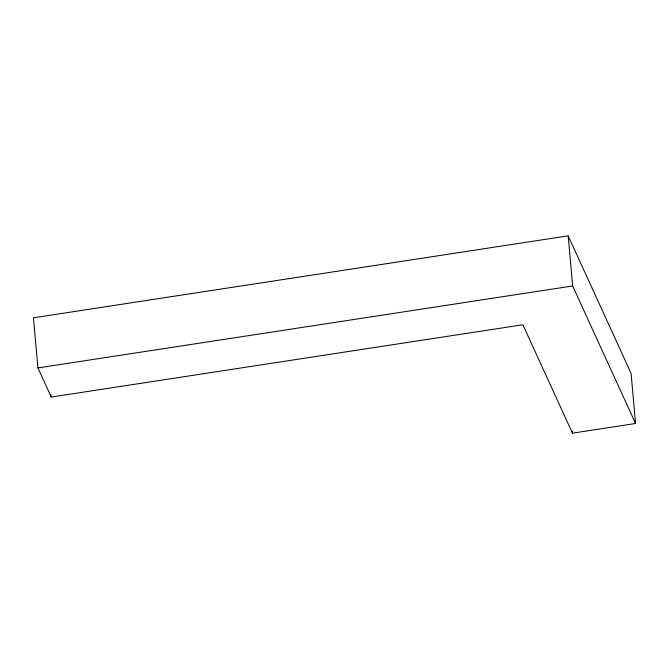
<?xml version="1.0" encoding="UTF-8"?>
<svg xmlns="http://www.w3.org/2000/svg" width="669" height="669" viewBox="0 0 669 669"><rect width="100%" height="100%" fill="white"/><g stroke="black" fill="none" stroke-linecap="round" stroke-linejoin="round"><path stroke-width="1" d="M568.182 235.839L33.45 317.8L37.924 367.925L51.245 397.052L522.874 324.758L572.447 433.161L635.55 423.485L631.076 373.369L568.182 235.839L572.656 285.964L635.55 423.485M37.924 367.925L572.656 285.964M572.263 431.112L572.447 433.161M51.061 395.003L51.245 397.052"/></g></svg>
